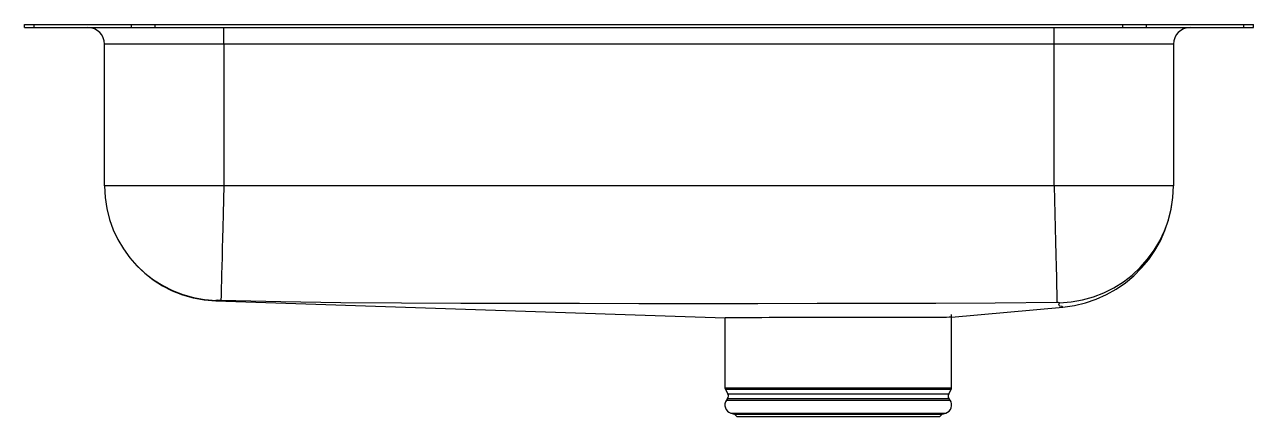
# Model space of a CAD drawing. Header units: inches. Extents: x -9.3 to 9.2, y -5.9 to 0.
import ezdxf

# ---------------------------------------------------------------- set-up
doc = ezdxf.new("R2010")
doc.units = ezdxf.units.IN
doc.header["$LTSCALE"] = 6
doc.header["$MEASUREMENT"] = 0
doc.layers.get('0').update_dxf_attribs({"linetype": 'CONTINUOUS'})

# ---------------------------------------------------------------- blocks, each defined once
blk = doc.blocks.new('ELUHAD131645PD_RIGHT')
for p, q in [((-9.25, -0.046), (-9.25, 0)), ((-9.25, 0), (-9.104, 0)), ((-9.104, -0.046), (-9.104, 0)), ((-9.104, 0), (-7.639, 0)), ((-7.639, -0.046), (-7.639, 0)), ((-7.639, 0), (-7.286, 0)), ((-7.286, -0.046), (-7.286, 0)), ((-7.286, 0), (7.286, 0)), ((7.286, -0.046), (7.286, 0)), ((7.286, 0), (7.639, 0)), ((7.639, -0.046), (7.639, 0)), ((7.639, 0), (9.104, 0)), ((9.104, -0.046), (9.104, 0)), ((9.104, 0), (9.25, 0)), ((9.25, -0.046), (9.25, 0)), ((-9.25, -0.046), (-9.104, -0.046)), ((-9.104, -0.046), (-7.639, -0.046)), ((-7.639, -0.046), (-7.286, -0.046)), ((-7.286, -0.046), (7.286, -0.046)), ((-6.25, -0.296), (-6.25, -0.046)), ((6.25, -0.296), (6.25, -0.046)), ((7.286, -0.046), (7.639, -0.046)), ((7.639, -0.046), (9.104, -0.046)), ((9.104, -0.046), (9.25, -0.046)), ((-6.25, -0.296), (-8.046, -0.296)), ((-8.046, -2.432), (-8.046, -0.296)), ((6.25, -0.296), (-6.25, -0.296)), ((-6.25, -0.296), (-6.25, -2.432)), ((8.046, -0.296), (6.25, -0.296)), ((6.25, -2.432), (6.25, -0.296)), ((8.046, -0.296), (8.046, -2.432)), ((-6.25, -2.432), (-8.046, -2.432)), ((6.25, -2.432), (-6.25, -2.432)), ((8.046, -2.432), (6.25, -2.432)), ((-6.372, -4.163), (1.295, -4.418)), ((1.294, -4.418), (1.294, -5.477)), ((4.706, -4.412), (6.381, -4.258)), ((4.706, -5.477), (4.706, -4.369)), ((1.294, -5.477), (3, -5.477)), ((1.3, -5.499), (1.337, -5.563)), ((3, -5.499), (1.3, -5.499)), ((3, -5.477), (4.706, -5.477)), ((4.7, -5.499), (3, -5.499)), ((4.663, -5.563), (4.7, -5.499)), ((1.334, -5.635), (1.316, -5.661)), ((1.316, -5.661), (4.684, -5.661)), ((1.334, -5.635), (4.666, -5.635)), ((1.337, -5.563), (4.663, -5.563)), ((4.684, -5.661), (4.666, -5.635)), ((1.382, -5.854), (1.437, -5.87)), ((1.382, -5.854), (4.618, -5.854)), ((1.437, -5.87), (1.473, -5.906)), ((1.437, -5.87), (4.563, -5.87)), ((1.473, -5.906), (4.527, -5.906)), ((4.527, -5.906), (4.563, -5.87)), ((4.563, -5.87), (4.618, -5.854))]:
    blk.add_line(p, q)
for points in [[(-6.25, -2.432), (-6.255, -2.638), (-6.26, -2.85), (-6.266, -3.062), (-6.27, -3.218), (-6.273, -3.369), (-6.277, -3.511), (-6.28, -3.643), (-6.283, -3.763), (-6.286, -3.867), (-6.288, -3.957), (-6.29, -4.029), (-6.292, -4.1), (-6.293, -4.142), (-6.294, -4.157)], [(6.25, -2.432), (6.255, -2.639), (6.26, -2.851), (6.265, -3.064), (6.27, -3.272), (6.275, -3.469), (6.279, -3.649), (6.283, -3.808), (6.286, -3.941), (6.288, -4.046), (6.29, -4.122), (6.291, -4.17), (6.292, -4.191)], [(-6.366, -4.156), (-6.372, -4.162), (-6.372, -4.162), (-6.372, -4.162), (-6.372, -4.163), (-6.372, -4.163), (-6.372, -4.163)], [(6.292, -4.191), (5.362, -4.201), (4.468, -4.203), (3.575, -4.205), (2.681, -4.206), (1.787, -4.207), (0.893, -4.207), (-0.001, -4.207), (-0.895, -4.206), (-1.789, -4.205), (-2.683, -4.203), (-3.576, -4.201), (-4.49, -4.195), (-5.394, -4.179), (-6.294, -4.157)], [(6.381, -4.258), (6.381, -4.258), (6.37, -4.25), (6.363, -4.249), (6.334, -4.244), (6.324, -4.235), (6.322, -4.222), (6.324, -4.208), (6.329, -4.192)], [(4.705, -4.412), (4.704, -4.412), (4.692, -4.412), (4.668, -4.412), (4.631, -4.413), (4.583, -4.413), (4.525, -4.414), (4.457, -4.415), (4.377, -4.415), (4.289, -4.416), (4.192, -4.415), (4.087, -4.415), (3.974, -4.415), (3.854, -4.415), (3.728, -4.414), (3.594, -4.414), (3.455, -4.414), (3.318, -4.414), (3.177, -4.414), (3.032, -4.415), (2.885, -4.415), (2.745, -4.415), (2.605, -4.416), (2.465, -4.416), (2.328, -4.416), (2.201, -4.417), (2.078, -4.417), (1.959, -4.417), (1.847, -4.418), (1.747, -4.418), (1.655, -4.418), (1.573, -4.418), (1.5, -4.418), (1.436, -4.418), (1.383, -4.418), (1.344, -4.418), (1.315, -4.418), (1.299, -4.418), (1.295, -4.418)]]:
    blk.add_lwpolyline(points)
for centre, radius, start, end in [((-8.296, -0.296), 0.25, 0, 90), ((8.296, -0.296), 0.25, 90, 180), ((-6.314, -2.432), 1.732, 180, 268.0959), ((-6.321, -2.432), 1.725, 180.0023, 268.496), ((6.285, -2.431), 1.761, 271.4251, 359.9745), ((6.213, -2.432), 1.833, 275.2514, 0), ((-6.348, -5.653), 1.497, 87.9176, 90.6889), ((6.307, -4.388), 0.198, 83.5675, 94.2762), ((1.338, -5.477), 0.0433, 180, 210), ((4.662, -5.477), 0.0433, 330, 0), ((1.419, -5.734), 0.126, 145, 252.6258), ((1.28, -5.597), 0.0669, 325, 30), ((4.581, -5.734), 0.126, 287.3742, 35), ((4.72, -5.597), 0.0669, 150, 215)]:
    blk.add_arc(centre, radius, start, end)

msp = doc.modelspace()

# ---------------------------------------------------------------- block references
msp.add_blockref('ELUHAD131645PD_RIGHT', (0, 0))

doc.saveas('drawing.dxf')
